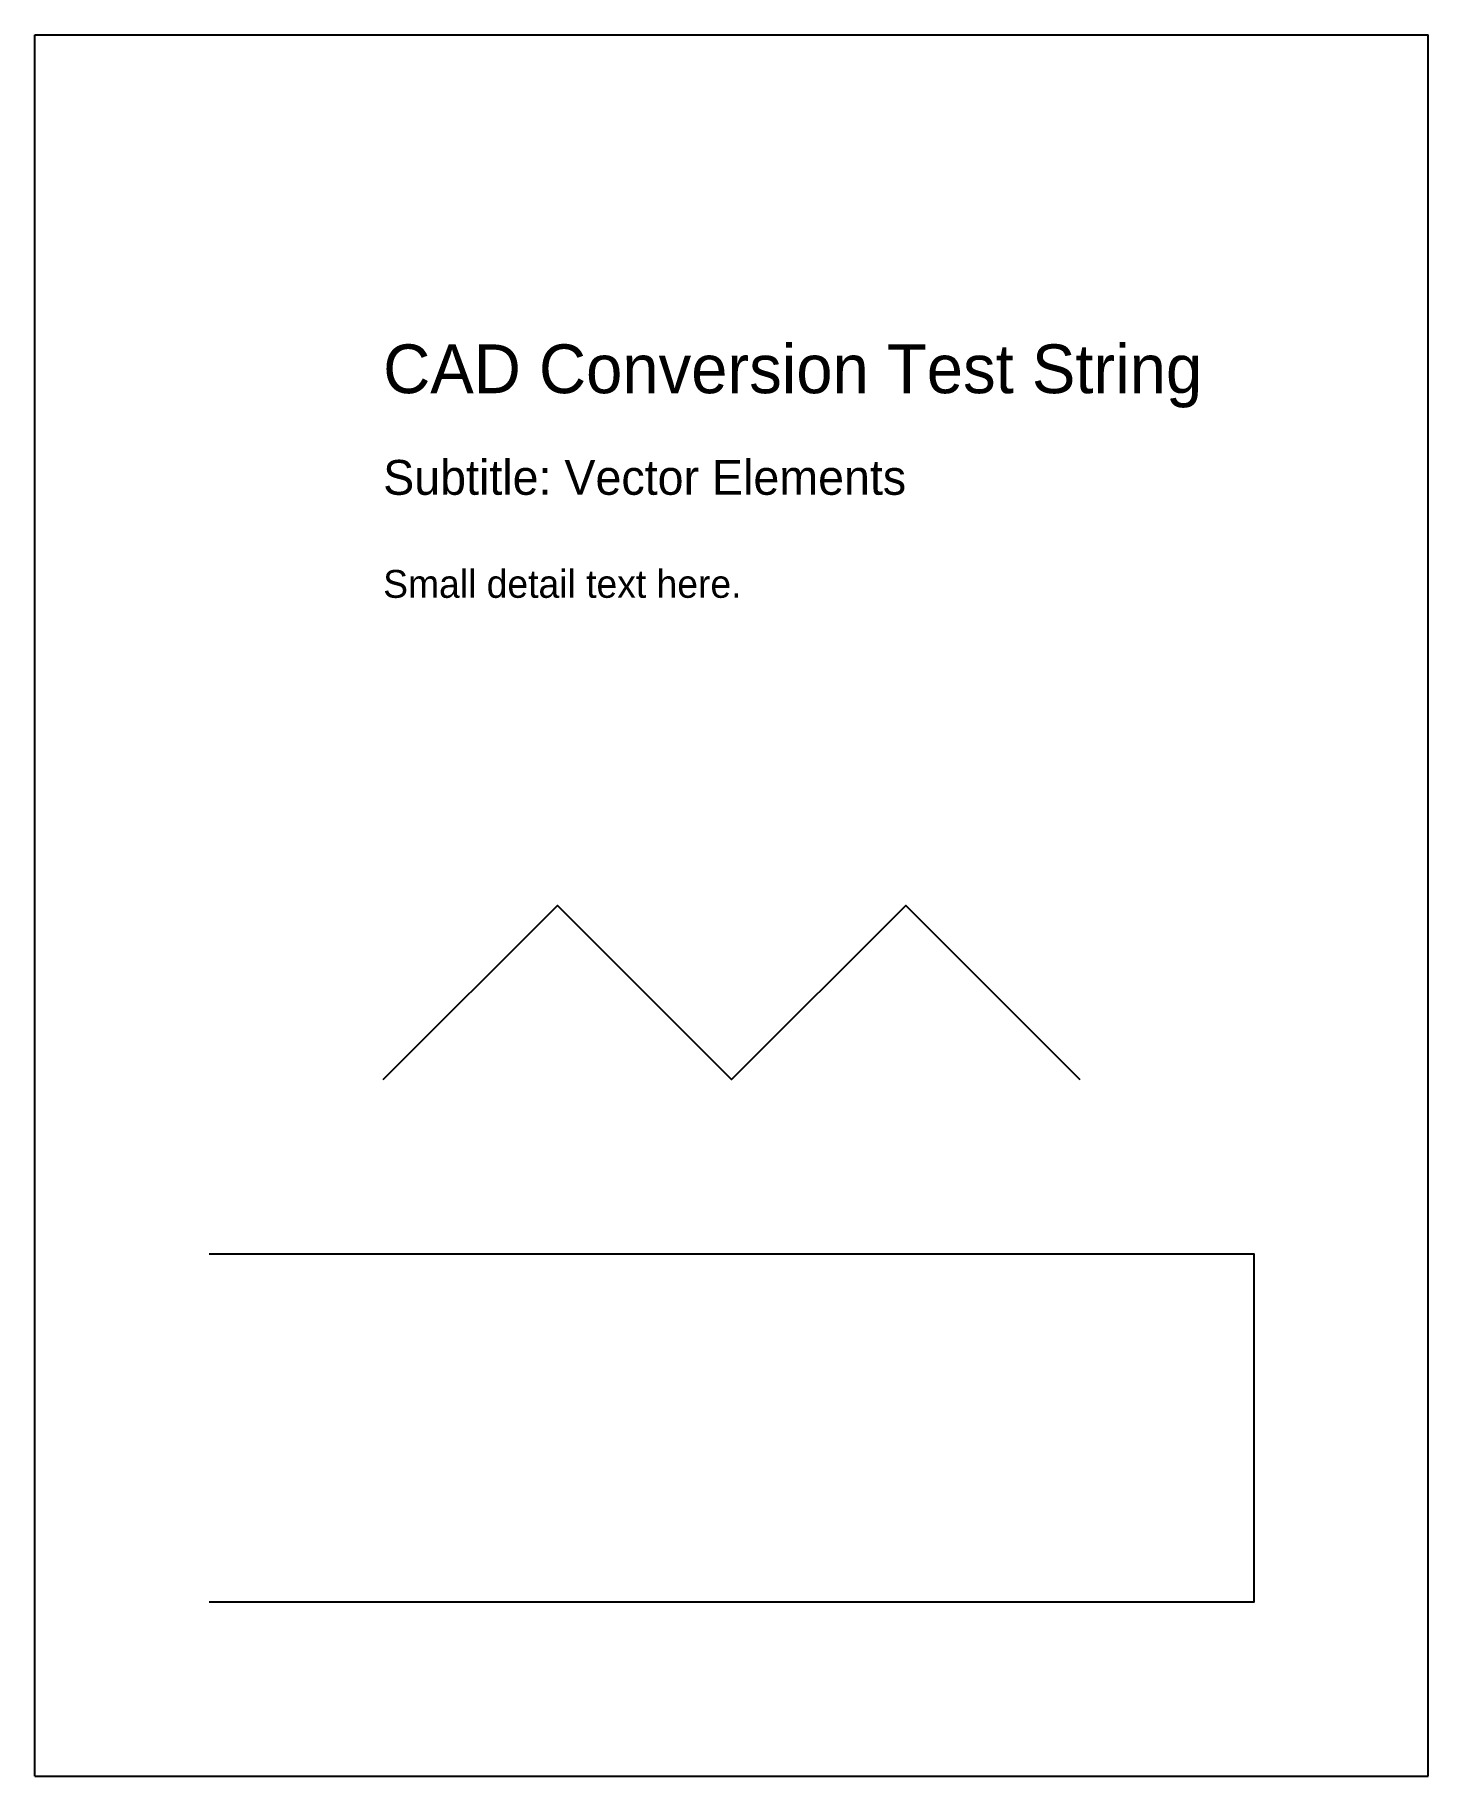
# Model space of a CAD drawing. Header units: metres. Extents: x 100 to 500, y 100 to 600.
import ezdxf

# ---------------------------------------------------------------- set-up
doc = ezdxf.new("R2010")
doc.units = ezdxf.units.M
for name, color, linetype in [('LINES', 7, 'Continuous'), ('POLYLINES', 4, 'Continuous'), ('RECTS', 7, 'Continuous'), ('TEXTS', 3, 'Continuous')]:
    doc.layers.add(name, color=color, linetype=linetype)

msp = doc.modelspace()

# ---------------------------------------------------------------- linework, layer by layer
at = {"layer": 'LINES'}
for p, q in [((100, 100), (100, 600)), ((100, 600), (500, 600)), ((500, 100), (500, 600)), ((100, 100), (500, 100))]:
    msp.add_line(p, q, dxfattribs=at)
at = {"layer": 'POLYLINES'}
msp.add_lwpolyline([(200, 300), (250, 350), (300, 300), (350, 350), (400, 300)], dxfattribs=at)
at = {"layer": 'RECTS'}
msp.add_lwpolyline([(150, 250), (450, 250), (450, 150), (150, 150)], dxfattribs=at)

# ---------------------------------------------------------------- texts
at = {"layer": 'TEXTS'}
for s, height, p in [('CAD Conversion Test String', 14, (200, 497.102)), ('Subtitle: Vector Elements', 10, (200, 467.93)), ('Small detail text here.', 8, (200, 438.344))]:
    msp.add_text(s, height=height, dxfattribs=at).set_placement(p)

doc.saveas('drawing.dxf')
